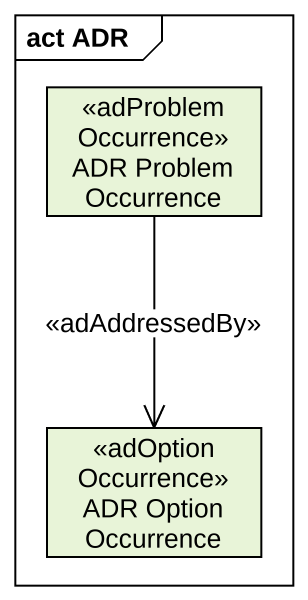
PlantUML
@startuml
mainframe act ADR
hide empty description
state "ADR Problem Occurrence" as ADR_Problem_Occurrence <<adProblemOccurrence>>
state "ADR Option Occurrence" as ADR_Option_Occurrence <<adOptionOccurrence>>
ADR_Problem_Occurrence --> ADR_Option_Occurrence : <<adAddressedBy>>
@enduml
